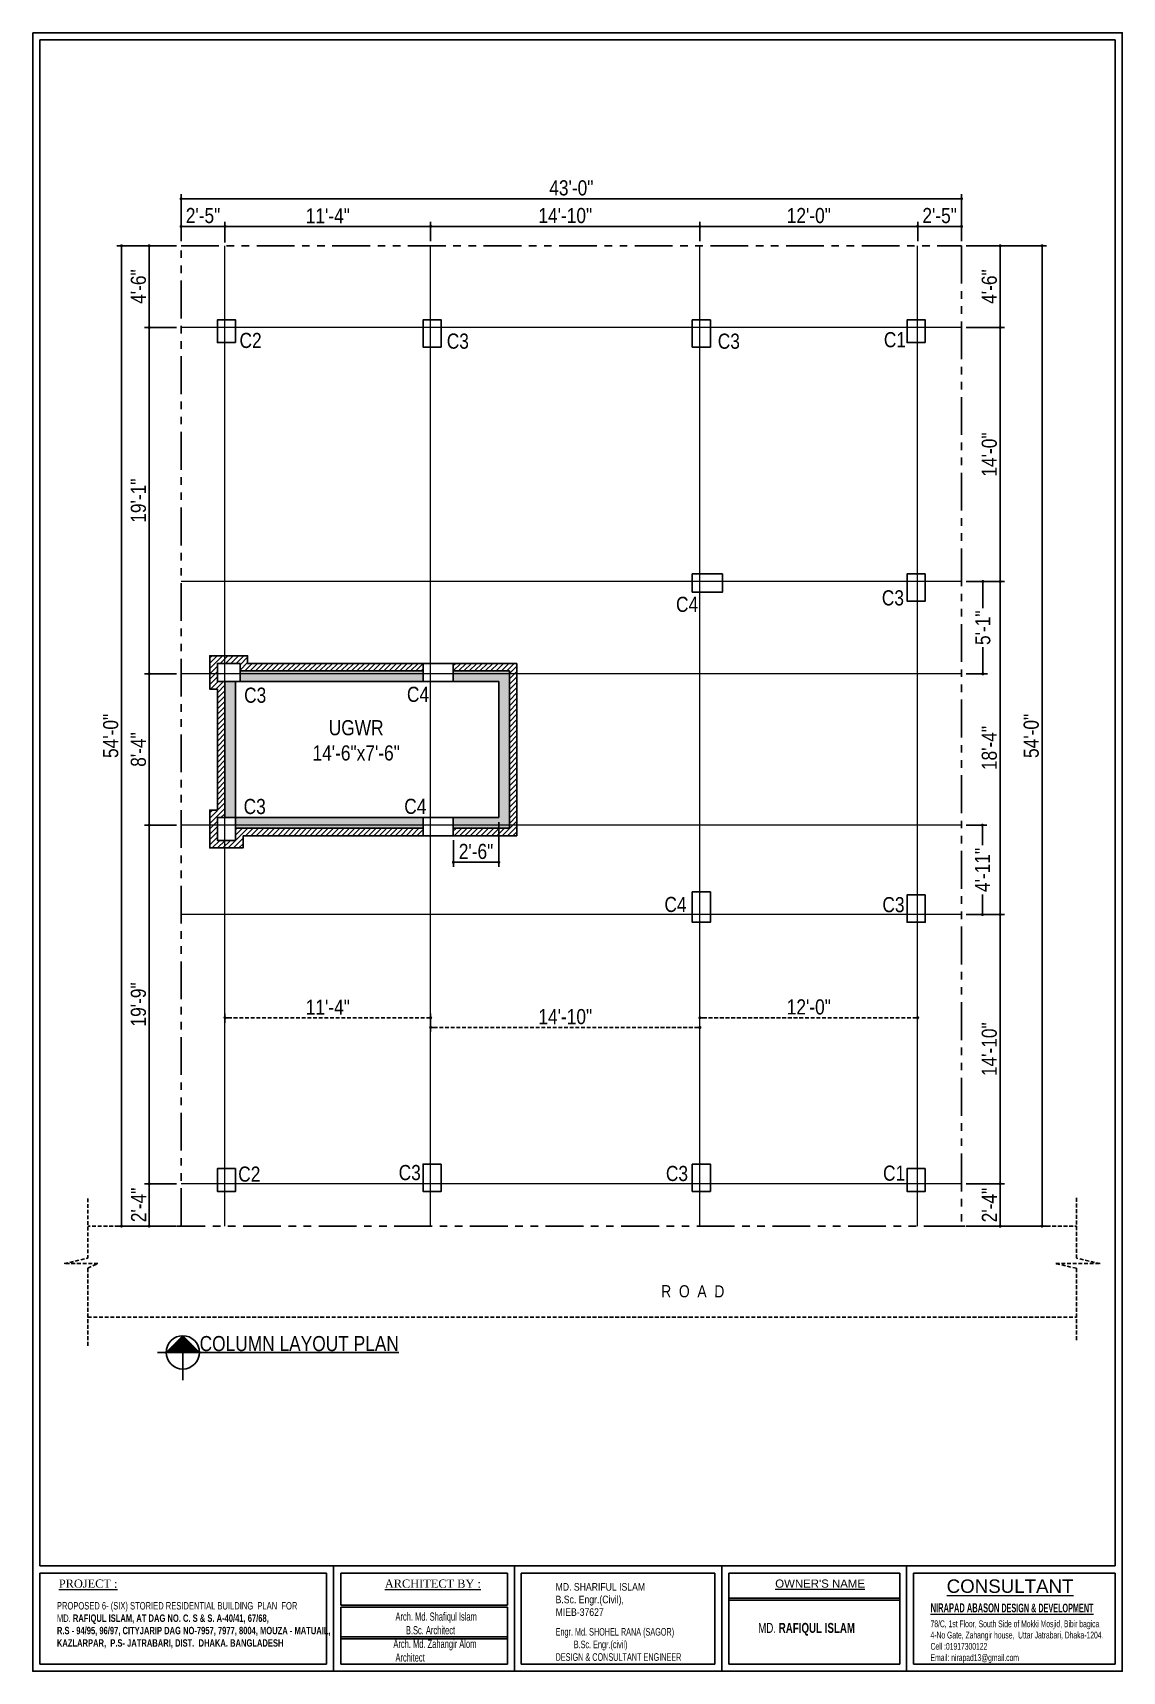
# Model space of a CAD drawing. Header units: inches. Extents: x -159432 to -126829, y -44881 to -40109.
# Drawn here: x -152018 to -151298, y -42730 to -41647 of the extents above; entities that cross this region are included whole.
import ezdxf

# ---------------------------------------------------------------- set-up
doc = ezdxf.new("R2010")
doc.units = ezdxf.units.IN
doc.header["$LTSCALE"] = 10
doc.header["$MEASUREMENT"] = 0
doc.header["$PDMODE"] = 34
for name, pattern in [('HIDDEN', [0.375, 0.25, -0.125]), ('PHANTOMX2', [5, 2.5, -0.5, 0.5, -0.5, 0.5, -0.5]), ('Solid', [0])]:
    doc.linetypes.add(name, pattern=pattern)
doc.layers.get('0').update_dxf_attribs({"color": 140, "lineweight": 25})
doc.layers.get('Defpoints').update_dxf_attribs({"lineweight": 25})
for name, color, linetype, lineweight in [('BOUNDERY', 32, 'PHANTOMX2', 25), ('COLUM', 10, 'Continuous', 25), ('DIM', 6, 'Continuous', 25), ('H', 8, 'Continuous', 15), ('hatch', 141, 'Continuous', 30), ('HATCH-CON', 8, 'Continuous', 30), ('Layer1', 25, 'HIDDEN', 25), ('Layout3', 222, 'HIDDEN', 30), ('line', 134, 'Continuous', 30), ('TEXT', 6, 'Continuous', 25), ('TEXT 02', 7, 'Continuous', 9), ('wall', 7, 'Continuous', 25)]:
    doc.layers.add(name, color=color, linetype=linetype, lineweight=lineweight)
doc.styles.add('222', font='arial.ttf')
doc.styles.add('AR8', font='swisscl.ttf', dxfattribs={"height": 10})
doc.styles.add('AREAL', font='arial.ttf')
doc.styles.add('Arial Narrow', font='ARIALN.TTF', dxfattribs={"height": 8})
doc.styles.add('arn', font='ARIALN.TTF')
doc.styles.add('RT', font='romantic.ttf')
doc.styles.add('style1', font='micross.ttf', dxfattribs={"height": 18})
doc.dimstyles.new('DIM', dxfattribs={"dimtxt": 10, "dimasz": 2, "dimexe": 3, "dimexo": 3, "dimgap": 2, "dimtad": 1, "dimdec": 1, "dimzin": 1, "dimdsep": 46, "dimlunit": 4, "dimtxsty": 'arn', "dimblk": 'DOT', "dimcen": 0.09, "dimclrd": 256, "dimclre": 256, "dimclrt": 256, "dimaunit": 1, "dimadec": 0, "dimazin": 0, "dimtfac": 1, "dimtdec": 1, "dimtix": 1, "dimtmove": 2, "dimatfit": 3, "dimldrblk": 'OPEN30', "dimfxl": 10, "dimtolj": 1, "dimtzin": 0, "dimlwd": -1, "dimlwe": -1, "dimarcsym": 0})

# ---------------------------------------------------------------- blocks, each defined once
blk = doc.blocks.new('_Dot')
at = {"color": 0, "linetype": 'ByBlock', "lineweight": -2}
blk.add_line((-0.5, 0), (-1, 0), dxfattribs=at)
at = {"color": 0, "linetype": 'ByBlock', "const_width": 0.5}
blk.add_lwpolyline([(-0.25, 0, 1), (0.25, 0, 1)], format="xyb", close=True, dxfattribs=at)
blk = doc.blocks.new('*D16')
at = {"layer": 'Defpoints', "color": 0}
for p in [(-151919.8, -41756.7), (-151919.8, -41787.8), (-151403.8, -41787.8)]:
    blk.add_point(p, dxfattribs=at)
at = {"layer": 'DIM'}
for p, q in [((-151919.8, -41784.8), (-151919.8, -41753.7)), ((-151405.8, -41756.7), (-151917.8, -41756.7)), ((-151403.8, -41784.8), (-151403.8, -41753.7))]:
    blk.add_line(p, q, dxfattribs=at)
at = {"layer": 'DIM', "xscale": 2, "yscale": 2, "zscale": 2, "rotation": 180}
blk.add_blockref('_Dot', (-151919.8, -41756.7), dxfattribs=at)
at = {"layer": 'DIM', "xscale": 2, "yscale": 2, "zscale": 2}
blk.add_blockref('_Dot', (-151403.8, -41756.7), dxfattribs=at)
at = {"layer": 'DIM', "insert": (-151661.8, -41749.6), "char_height": 10, "attachment_point": 5, "style": 'arn'}
blk.add_mtext('\\A1;43\'-0"', dxfattribs=at)
blk = doc.blocks.new('_Open30')
at = {"color": 0, "linetype": 'ByBlock', "lineweight": -2}
for p, q in [((-1, 0.27), (0, 0)), ((0, 0), (-1, -0.27)), ((0, 0), (-1, 0))]:
    blk.add_line(p, q, dxfattribs=at)
blk = doc.blocks.new('*D17')
at = {"layer": 'Defpoints', "color": 0}
for p in [(-151919.8, -41787.8), (-151959.2, -42435.8), (-151919.8, -42435.8)]:
    blk.add_point(p, dxfattribs=at)
at = {"layer": 'DIM'}
for p, q in [((-151922.8, -41787.8), (-151962.2, -41787.8)), ((-151959.2, -41789.8), (-151959.2, -42433.8)), ((-151922.8, -42435.8), (-151962.2, -42435.8))]:
    blk.add_line(p, q, dxfattribs=at)
at = {"layer": 'DIM', "xscale": 2, "yscale": 2, "zscale": 2}
for p, rotation in [((-151959.2, -41787.8), 90), ((-151959.2, -42435.8), 270)]:
    blk.add_blockref('_Dot', p, dxfattribs=dict(at, rotation=rotation))
at = {"layer": 'DIM', "insert": (-151966.3, -42111.8), "char_height": 10, "attachment_point": 5, "rotation": 90, "style": 'arn'}
blk.add_mtext('\\A1;54\'-0"', dxfattribs=at)
blk = doc.blocks.new('*D18')
at = {"layer": 'Defpoints', "color": 0}
for p in [(-151890.8, -41775), (-151919.8, -41787.8), (-151890.8, -41788.7)]:
    blk.add_point(p, dxfattribs=at)
at = {"layer": 'DIM'}
for p, q in [((-151919.8, -41784.8), (-151919.8, -41772)), ((-151890.8, -41785.7), (-151890.8, -41772)), ((-151917.8, -41775), (-151892.8, -41775))]:
    blk.add_line(p, q, dxfattribs=at)
at = {"layer": 'DIM', "xscale": 2, "yscale": 2, "zscale": 2, "rotation": 180}
blk.add_blockref('_Dot', (-151919.8, -41775), dxfattribs=at)
at = {"layer": 'DIM', "xscale": 2, "yscale": 2, "zscale": 2}
blk.add_blockref('_Dot', (-151890.8, -41775), dxfattribs=at)
at = {"layer": 'DIM', "insert": (-151905.3, -41767.9), "char_height": 10, "attachment_point": 5, "style": 'arn'}
blk.add_mtext('\\A1;2\'-5"', dxfattribs=at)
blk = doc.blocks.new('*D19')
at = {"layer": 'Defpoints', "color": 0}
for p in [(-151754.8, -41775), (-151890.8, -41788.7), (-151754.8, -41787.8)]:
    blk.add_point(p, dxfattribs=at)
at = {"layer": 'DIM'}
for p, q in [((-151890.8, -41785.7), (-151890.8, -41772)), ((-151754.8, -41784.8), (-151754.8, -41772)), ((-151888.8, -41775), (-151756.8, -41775))]:
    blk.add_line(p, q, dxfattribs=at)
at = {"layer": 'DIM', "xscale": 2, "yscale": 2, "zscale": 2, "rotation": 180}
blk.add_blockref('_Dot', (-151890.8, -41775), dxfattribs=at)
at = {"layer": 'DIM', "xscale": 2, "yscale": 2, "zscale": 2}
blk.add_blockref('_Dot', (-151754.8, -41775), dxfattribs=at)
at = {"layer": 'DIM', "insert": (-151822.8, -41768), "char_height": 10, "attachment_point": 5, "style": 'arn'}
blk.add_mtext('\\A1;11\'-4"', dxfattribs=at)
blk = doc.blocks.new('*D20')
at = {"layer": 'Defpoints', "color": 0}
for p in [(-151576.8, -41775), (-151754.8, -41787.8), (-151576.8, -41787.8)]:
    blk.add_point(p, dxfattribs=at)
at = {"layer": 'DIM'}
for p, q in [((-151754.8, -41784.8), (-151754.8, -41772)), ((-151576.8, -41784.8), (-151576.8, -41772)), ((-151752.8, -41775), (-151578.8, -41775))]:
    blk.add_line(p, q, dxfattribs=at)
at = {"layer": 'DIM', "xscale": 2, "yscale": 2, "zscale": 2, "rotation": 180}
blk.add_blockref('_Dot', (-151754.8, -41775), dxfattribs=at)
at = {"layer": 'DIM', "xscale": 2, "yscale": 2, "zscale": 2}
blk.add_blockref('_Dot', (-151576.8, -41775), dxfattribs=at)
at = {"layer": 'DIM', "insert": (-151665.8, -41767.9), "char_height": 10, "attachment_point": 5, "style": 'arn'}
blk.add_mtext('\\A1;14\'-10"', dxfattribs=at)
blk = doc.blocks.new('*D21')
at = {"layer": 'Defpoints', "color": 0}
for p in [(-151432.8, -41775), (-151576.8, -41787.8), (-151432.8, -41787.8)]:
    blk.add_point(p, dxfattribs=at)
at = {"layer": 'DIM'}
for p, q in [((-151576.8, -41784.8), (-151576.8, -41772)), ((-151432.8, -41784.8), (-151432.8, -41772)), ((-151574.8, -41775), (-151434.8, -41775))]:
    blk.add_line(p, q, dxfattribs=at)
at = {"layer": 'DIM', "xscale": 2, "yscale": 2, "zscale": 2, "rotation": 180}
blk.add_blockref('_Dot', (-151576.8, -41775), dxfattribs=at)
at = {"layer": 'DIM', "xscale": 2, "yscale": 2, "zscale": 2}
blk.add_blockref('_Dot', (-151432.8, -41775), dxfattribs=at)
at = {"layer": 'DIM', "insert": (-151504.8, -41767.9), "char_height": 10, "attachment_point": 5, "style": 'arn'}
blk.add_mtext('\\A1;12\'-0"', dxfattribs=at)
blk = doc.blocks.new('*D22')
at = {"layer": 'Defpoints', "color": 0}
for p in [(-151403.8, -41775), (-151432.8, -41787.8), (-151403.8, -41787.8)]:
    blk.add_point(p, dxfattribs=at)
at = {"layer": 'DIM'}
for p, q in [((-151432.8, -41784.8), (-151432.8, -41772)), ((-151403.8, -41784.8), (-151403.8, -41772)), ((-151430.8, -41775), (-151405.8, -41775))]:
    blk.add_line(p, q, dxfattribs=at)
at = {"layer": 'DIM', "xscale": 2, "yscale": 2, "zscale": 2, "rotation": 180}
blk.add_blockref('_Dot', (-151432.8, -41775), dxfattribs=at)
at = {"layer": 'DIM', "xscale": 2, "yscale": 2, "zscale": 2}
blk.add_blockref('_Dot', (-151403.8, -41775), dxfattribs=at)
at = {"layer": 'DIM', "insert": (-151418.3, -41767.9), "char_height": 10, "attachment_point": 5, "style": 'arn'}
blk.add_mtext('\\A1;2\'-5"', dxfattribs=at)
blk = doc.blocks.new('*D23')
at = {"layer": 'Defpoints', "color": 0}
for p in [(-151919.8, -41787.8), (-151940.9, -41841.8), (-151919.8, -41841.8)]:
    blk.add_point(p, dxfattribs=at)
at = {"layer": 'DIM'}
for p, q in [((-151922.8, -41787.8), (-151943.9, -41787.8)), ((-151940.9, -41789.8), (-151940.9, -41839.8)), ((-151922.8, -41841.8), (-151943.9, -41841.8))]:
    blk.add_line(p, q, dxfattribs=at)
at = {"layer": 'DIM', "xscale": 2, "yscale": 2, "zscale": 2}
for p, rotation in [((-151940.9, -41787.8), 90), ((-151940.9, -41841.8), 270)]:
    blk.add_blockref('_Dot', p, dxfattribs=dict(at, rotation=rotation))
at = {"layer": 'DIM', "insert": (-151948, -41814.8), "char_height": 10, "attachment_point": 5, "rotation": 90, "style": 'arn'}
blk.add_mtext('\\A1;4\'-6"', dxfattribs=at)
blk = doc.blocks.new('*D24')
at = {"layer": 'Defpoints', "color": 0}
for p in [(-151919.8, -41841.8), (-151940.9, -42070.8), (-151919.8, -42070.8)]:
    blk.add_point(p, dxfattribs=at)
at = {"layer": 'DIM'}
for p, q in [((-151922.8, -41841.8), (-151943.9, -41841.8)), ((-151940.9, -41843.8), (-151940.9, -42068.8)), ((-151922.8, -42070.8), (-151943.9, -42070.8))]:
    blk.add_line(p, q, dxfattribs=at)
at = {"layer": 'DIM', "xscale": 2, "yscale": 2, "zscale": 2}
for p, rotation in [((-151940.9, -41841.8), 90), ((-151940.9, -42070.8), 270)]:
    blk.add_blockref('_Dot', p, dxfattribs=dict(at, rotation=rotation))
at = {"layer": 'DIM', "insert": (-151948, -41956.3), "char_height": 10, "attachment_point": 5, "rotation": 90, "style": 'arn'}
blk.add_mtext('\\A1;19\'-1"', dxfattribs=at)
blk = doc.blocks.new('*D25')
at = {"layer": 'Defpoints', "color": 0}
for p in [(-151919.8, -42070.8), (-151940.9, -42170.8), (-151919.8, -42170.8)]:
    blk.add_point(p, dxfattribs=at)
at = {"layer": 'DIM'}
for p, q in [((-151922.8, -42070.8), (-151943.9, -42070.8)), ((-151940.9, -42072.8), (-151940.9, -42168.8)), ((-151922.8, -42170.8), (-151943.9, -42170.8))]:
    blk.add_line(p, q, dxfattribs=at)
at = {"layer": 'DIM', "xscale": 2, "yscale": 2, "zscale": 2}
for p, rotation in [((-151940.9, -42070.8), 90), ((-151940.9, -42170.8), 270)]:
    blk.add_blockref('_Dot', p, dxfattribs=dict(at, rotation=rotation))
at = {"layer": 'DIM', "insert": (-151948, -42120.8), "char_height": 10, "attachment_point": 5, "rotation": 90, "style": 'arn'}
blk.add_mtext('\\A1;8\'-4"', dxfattribs=at)
blk = doc.blocks.new('*D26')
at = {"layer": 'Defpoints', "color": 0}
for p in [(-151919.8, -42170.8), (-151940.9, -42407.8), (-151919.8, -42407.8)]:
    blk.add_point(p, dxfattribs=at)
at = {"layer": 'DIM'}
for p, q in [((-151922.8, -42170.8), (-151943.9, -42170.8)), ((-151940.9, -42172.8), (-151940.9, -42405.8)), ((-151922.8, -42407.8), (-151943.9, -42407.8))]:
    blk.add_line(p, q, dxfattribs=at)
at = {"layer": 'DIM', "xscale": 2, "yscale": 2, "zscale": 2}
for p, rotation in [((-151940.9, -42170.8), 90), ((-151940.9, -42407.8), 270)]:
    blk.add_blockref('_Dot', p, dxfattribs=dict(at, rotation=rotation))
at = {"layer": 'DIM', "insert": (-151948, -42289.3), "char_height": 10, "attachment_point": 5, "rotation": 90, "style": 'arn'}
blk.add_mtext('\\A1;19\'-9"', dxfattribs=at)
blk = doc.blocks.new('*D27')
at = {"layer": 'Defpoints', "color": 0}
for p in [(-151919.8, -42407.8), (-151940.9, -42435.8), (-151919.8, -42435.8)]:
    blk.add_point(p, dxfattribs=at)
at = {"layer": 'DIM'}
for p, q in [((-151922.8, -42407.8), (-151943.9, -42407.8)), ((-151940.9, -42409.8), (-151940.9, -42433.8)), ((-151922.8, -42435.8), (-151943.9, -42435.8))]:
    blk.add_line(p, q, dxfattribs=at)
at = {"layer": 'DIM', "xscale": 2, "yscale": 2, "zscale": 2}
for p, rotation in [((-151940.9, -42407.8), 90), ((-151940.9, -42435.8), 270)]:
    blk.add_blockref('_Dot', p, dxfattribs=dict(at, rotation=rotation))
at = {"layer": 'DIM', "insert": (-151947.9, -42421.8), "char_height": 10, "attachment_point": 5, "rotation": 90, "style": 'arn'}
blk.add_mtext('\\A1;2\'-4"', dxfattribs=at)
blk = doc.blocks.new('*D28')
at = {"layer": 'Defpoints', "color": 0}
for p in [(-151403.8, -41787.8), (-151403.8, -41841.8), (-151378.3, -41841.8)]:
    blk.add_point(p, dxfattribs=at)
at = {"layer": 'DIM'}
for p, q in [((-151400.8, -41787.8), (-151375.3, -41787.8)), ((-151378.3, -41789.8), (-151378.3, -41839.8)), ((-151400.8, -41841.8), (-151375.3, -41841.8))]:
    blk.add_line(p, q, dxfattribs=at)
at = {"layer": 'DIM', "xscale": 2, "yscale": 2, "zscale": 2}
for p, rotation in [((-151378.3, -41787.8), 90), ((-151378.3, -41841.8), 270)]:
    blk.add_blockref('_Dot', p, dxfattribs=dict(at, rotation=rotation))
at = {"layer": 'DIM', "insert": (-151385.4, -41814.8), "char_height": 10, "attachment_point": 5, "rotation": 90, "style": 'arn'}
blk.add_mtext('\\A1;4\'-6"', dxfattribs=at)
blk = doc.blocks.new('*D29')
at = {"layer": 'Defpoints', "color": 0}
for p in [(-151403.8, -41841.8), (-151403.8, -42009.7), (-151378.3, -42009.7)]:
    blk.add_point(p, dxfattribs=at)
at = {"layer": 'DIM'}
for p, q in [((-151400.8, -41841.8), (-151375.3, -41841.8)), ((-151378.3, -41843.8), (-151378.3, -42007.7)), ((-151400.8, -42009.7), (-151375.3, -42009.7))]:
    blk.add_line(p, q, dxfattribs=at)
at = {"layer": 'DIM', "xscale": 2, "yscale": 2, "zscale": 2}
for p, rotation in [((-151378.3, -41841.8), 90), ((-151378.3, -42009.7), 270)]:
    blk.add_blockref('_Dot', p, dxfattribs=dict(at, rotation=rotation))
at = {"layer": 'DIM', "insert": (-151385.4, -41925.8), "char_height": 10, "attachment_point": 5, "rotation": 90, "style": 'arn'}
blk.add_mtext('\\A1;14\'-0"', dxfattribs=at)
blk = doc.blocks.new('*D30')
at = {"layer": 'Defpoints', "color": 0}
for p in [(-151403.8, -42009.7), (-151403.8, -42229.9), (-151378.3, -42229.9)]:
    blk.add_point(p, dxfattribs=at)
at = {"layer": 'DIM'}
for p, q in [((-151400.8, -42009.7), (-151375.3, -42009.7)), ((-151378.3, -42011.7), (-151378.3, -42227.9)), ((-151400.8, -42229.9), (-151375.3, -42229.9))]:
    blk.add_line(p, q, dxfattribs=at)
at = {"layer": 'DIM', "xscale": 2, "yscale": 2, "zscale": 2}
for p, rotation in [((-151378.3, -42009.7), 90), ((-151378.3, -42229.9), 270)]:
    blk.add_blockref('_Dot', p, dxfattribs=dict(at, rotation=rotation))
at = {"layer": 'DIM', "insert": (-151385.4, -42119.8), "char_height": 10, "attachment_point": 5, "rotation": 90, "style": 'arn'}
blk.add_mtext('\\A1;18\'-4"', dxfattribs=at)
blk = doc.blocks.new('*D31')
at = {"layer": 'Defpoints', "color": 0}
for p in [(-151403.8, -42229.9), (-151403.8, -42407.8), (-151378.3, -42407.8)]:
    blk.add_point(p, dxfattribs=at)
at = {"layer": 'DIM'}
for p, q in [((-151400.8, -42229.9), (-151375.3, -42229.9)), ((-151378.3, -42231.9), (-151378.3, -42405.8)), ((-151400.8, -42407.8), (-151375.3, -42407.8))]:
    blk.add_line(p, q, dxfattribs=at)
at = {"layer": 'DIM', "xscale": 2, "yscale": 2, "zscale": 2}
for p, rotation in [((-151378.3, -42229.9), 90), ((-151378.3, -42407.8), 270)]:
    blk.add_blockref('_Dot', p, dxfattribs=dict(at, rotation=rotation))
at = {"layer": 'DIM', "insert": (-151385.4, -42318.9), "char_height": 10, "attachment_point": 5, "rotation": 90, "style": 'arn'}
blk.add_mtext('\\A1;14\'-10"', dxfattribs=at)
blk = doc.blocks.new('*D32')
at = {"layer": 'Defpoints', "color": 0}
for p in [(-151403.8, -42407.8), (-151403.8, -42435.9), (-151378.3, -42435.9)]:
    blk.add_point(p, dxfattribs=at)
at = {"layer": 'DIM'}
for p, q in [((-151400.8, -42407.8), (-151375.3, -42407.8)), ((-151378.3, -42409.8), (-151378.3, -42433.9)), ((-151400.8, -42435.9), (-151375.3, -42435.9))]:
    blk.add_line(p, q, dxfattribs=at)
at = {"layer": 'DIM', "xscale": 2, "yscale": 2, "zscale": 2}
for p, rotation in [((-151378.3, -42407.8), 90), ((-151378.3, -42435.9), 270)]:
    blk.add_blockref('_Dot', p, dxfattribs=dict(at, rotation=rotation))
at = {"layer": 'DIM', "insert": (-151385.4, -42421.9), "char_height": 10, "attachment_point": 5, "rotation": 90, "style": 'arn'}
blk.add_mtext('\\A1;2\'-4"', dxfattribs=at)
blk = doc.blocks.new('*D33')
at = {"layer": 'Defpoints', "color": 0}
for p in [(-151403.8, -41787.8), (-151403.8, -42435.8), (-151350.6, -42435.8)]:
    blk.add_point(p, dxfattribs=at)
at = {"layer": 'DIM'}
for p, q in [((-151400.8, -41787.8), (-151347.6, -41787.8)), ((-151350.6, -41789.8), (-151350.6, -42433.8)), ((-151400.8, -42435.8), (-151347.6, -42435.8))]:
    blk.add_line(p, q, dxfattribs=at)
at = {"layer": 'DIM', "xscale": 2, "yscale": 2, "zscale": 2}
for p, rotation in [((-151350.6, -41787.8), 90), ((-151350.6, -42435.8), 270)]:
    blk.add_blockref('_Dot', p, dxfattribs=dict(at, rotation=rotation))
at = {"layer": 'DIM', "insert": (-151357.7, -42111.8), "char_height": 10, "attachment_point": 5, "rotation": 90, "style": 'arn'}
blk.add_mtext('\\A1;54\'-0"', dxfattribs=at)
blk = doc.blocks.new('*D422')
at = {"layer": 'Defpoints', "color": 0}
for p in [(-151403.8, -42170.8), (-151390, -42170.8), (-151403.8, -42229.9)]:
    blk.add_point(p, dxfattribs=at)
at = {"layer": 'DIM'}
for p, q in [((-151400.8, -42170.8), (-151387, -42170.8)), ((-151390, -42172.8), (-151390, -42184.1)), ((-151390, -42227.9), (-151390, -42216.6)), ((-151400.8, -42229.9), (-151387, -42229.9))]:
    blk.add_line(p, q, dxfattribs=at)
at = {"layer": 'DIM', "xscale": 2, "yscale": 2, "zscale": 2}
for p, rotation in [((-151390, -42170.8), 90), ((-151390, -42229.9), 270)]:
    blk.add_blockref('_Dot', p, dxfattribs=dict(at, rotation=rotation))
at = {"layer": 'DIM', "insert": (-151390, -42200.4), "char_height": 10, "attachment_point": 5, "rotation": 90, "style": 'arn'}
blk.add_mtext('\\A1;4\'-11"', dxfattribs=at)
blk = doc.blocks.new('*D423')
at = {"layer": 'Defpoints', "color": 0}
for p in [(-151403.8, -42009.7), (-151403.8, -42070.8), (-151389.7, -42070.8)]:
    blk.add_point(p, dxfattribs=at)
at = {"layer": 'DIM'}
for p, q in [((-151400.8, -42009.7), (-151386.7, -42009.7)), ((-151389.7, -42011.7), (-151389.7, -42027.4)), ((-151389.7, -42068.8), (-151389.7, -42053.2)), ((-151400.8, -42070.8), (-151386.7, -42070.8))]:
    blk.add_line(p, q, dxfattribs=at)
at = {"layer": 'DIM', "xscale": 2, "yscale": 2, "zscale": 2}
for p, rotation in [((-151389.7, -42009.7), 90), ((-151389.7, -42070.8), 270)]:
    blk.add_blockref('_Dot', p, dxfattribs=dict(at, rotation=rotation))
at = {"layer": 'DIM', "insert": (-151389.7, -42040.3), "char_height": 10, "attachment_point": 5, "rotation": 90, "style": 'arn'}
blk.add_mtext('\\A1;5\'-1"', dxfattribs=at)
blk = doc.blocks.new('*D492')
at = {"layer": 'Defpoints', "color": 0}
for p in [(-151709.8, -42165.8), (-151739.8, -42177.8), (-151709.8, -42195.3)]:
    blk.add_point(p, dxfattribs=at)
at = {"layer": 'DIM'}
for p, q in [((-151709.8, -42168.8), (-151709.8, -42198.3)), ((-151739.8, -42180.8), (-151739.8, -42198.3)), ((-151737.8, -42195.3), (-151711.8, -42195.3))]:
    blk.add_line(p, q, dxfattribs=at)
at = {"layer": 'DIM', "xscale": 2, "yscale": 2, "zscale": 2, "rotation": 180}
blk.add_blockref('_Dot', (-151739.8, -42195.3), dxfattribs=at)
at = {"layer": 'DIM', "xscale": 2, "yscale": 2, "zscale": 2}
blk.add_blockref('_Dot', (-151709.8, -42195.3), dxfattribs=at)
at = {"layer": 'DIM', "insert": (-151724.8, -42188.2), "char_height": 10, "attachment_point": 5, "style": 'arn'}
blk.add_mtext('\\A1;2\'-6"', dxfattribs=at)
blk = doc.blocks.new('*D494')
at = {"layer": 'Defpoints', "color": 0}
for p in [(-151754.8, -42298.1), (-151890.8, -42304.5), (-151754.8, -42304.5)]:
    blk.add_point(p, dxfattribs=at)
at = {"layer": 'Layout3'}
for p, q in [((-151890.8, -42301.5), (-151890.8, -42295.1)), ((-151888.8, -42298.1), (-151756.8, -42298.1)), ((-151754.8, -42301.5), (-151754.8, -42295.1))]:
    blk.add_line(p, q, dxfattribs=at)
at = {"layer": 'Layout3', "xscale": 2, "yscale": 2, "zscale": 2, "rotation": 180}
blk.add_blockref('_Dot', (-151890.8, -42298.1), dxfattribs=at)
at = {"layer": 'Layout3', "xscale": 2, "yscale": 2, "zscale": 2}
blk.add_blockref('_Dot', (-151754.8, -42298.1), dxfattribs=at)
at = {"layer": 'Layout3', "insert": (-151822.8, -42291.1), "char_height": 10, "attachment_point": 5, "style": 'arn'}
blk.add_mtext('\\A1;11\'-4"', dxfattribs=at)
blk = doc.blocks.new('*D495')
at = {"layer": 'Defpoints', "color": 0}
for p in [(-151754.8, -42298.1), (-151576.8, -42304.5), (-151576.8, -42304.5)]:
    blk.add_point(p, dxfattribs=at)
at = {"layer": 'Layout3'}
for p, q in [((-151754.8, -42301.1), (-151754.8, -42307.5)), ((-151752.8, -42304.5), (-151578.8, -42304.5))]:
    blk.add_line(p, q, dxfattribs=at)
at = {"layer": 'Layout3', "xscale": 2, "yscale": 2, "zscale": 2, "rotation": 180}
blk.add_blockref('_Dot', (-151754.8, -42304.5), dxfattribs=at)
at = {"layer": 'Layout3', "xscale": 2, "yscale": 2, "zscale": 2}
blk.add_blockref('_Dot', (-151576.8, -42304.5), dxfattribs=at)
at = {"layer": 'Layout3', "insert": (-151665.8, -42297.4), "char_height": 10, "attachment_point": 5, "style": 'arn'}
blk.add_mtext('\\A1;14\'-10"', dxfattribs=at)
blk = doc.blocks.new('*D496')
at = {"layer": 'Defpoints', "color": 0}
for p in [(-151576.8, -42298.1), (-151432.8, -42298.1), (-151432.8, -42298.1)]:
    blk.add_point(p, dxfattribs=at)
at = {"layer": 'Layout3'}
blk.add_line((-151574.8, -42298.1), (-151434.8, -42298.1), dxfattribs=at)
at = {"layer": 'Layout3', "xscale": 2, "yscale": 2, "zscale": 2, "rotation": 180}
blk.add_blockref('_Dot', (-151576.8, -42298.1), dxfattribs=at)
at = {"layer": 'Layout3', "xscale": 2, "yscale": 2, "zscale": 2}
blk.add_blockref('_Dot', (-151432.8, -42298.1), dxfattribs=at)
at = {"layer": 'Layout3', "insert": (-151504.8, -42291), "char_height": 10, "attachment_point": 5, "style": 'arn'}
blk.add_mtext('\\A1;12\'-0"', dxfattribs=at)

msp = doc.modelspace()

# ---------------------------------------------------------------- hatches: boundary and pattern name
at = {"layer": 'H'}
h = msp.add_hatch(dxfattribs=at)
h.set_pattern_fill('ANSI31', color=256, scale=20, style=0)
h.set_pattern_definition([(45, (-7274.7615, -116.5162), (-1.767766953, 1.767766953), [])])
h.paths.add_polyline_path([(-151759.82573, -42063.82783), (-151875.82573, -42063.82783), (-151875.82573, -42058.82783), (-151900.82573, -42058.82783), (-151900.82573, -42080.82783), (-151895.82573, -42080.82783), (-151895.82573, -42160.82783), (-151900.82573, -42160.82783), (-151900.82573, -42185.82783), (-151878.82573, -42185.82783), (-151878.82573, -42177.82783), (-151759.82573, -42177.82783), (-151759.82573, -42172.82783), (-151883.82573, -42172.82783), (-151883.82573, -42180.82783), (-151895.82573, -42180.82783), (-151895.82573, -42165.82783), (-151890.82573, -42165.82783), (-151890.82573, -42075.82783), (-151895.82573, -42075.82783), (-151895.82573, -42063.82783), (-151880.82573, -42063.82783), (-151880.82573, -42068.82783), (-151759.82573, -42068.82783)])
h.paths.add_polyline_path([(-151697.76352, -42063.82783), (-151739.82573, -42063.82783), (-151739.82573, -42068.82783), (-151702.76352, -42068.82783), (-151702.76352, -42172.82783), (-151739.82573, -42172.82783), (-151739.82573, -42177.82783), (-151697.76352, -42177.82783)])
at = {"layer": 'HATCH-CON'}
h = msp.add_hatch(dxfattribs=at)
h.set_pattern_fill('AR-CONC', color=256, scale=0.5, angle=720, style=0)
h.set_pattern_definition([(50, (-7274.7615, -116.5162), (3.586300913, -0.313760675), [0.375, -4.125]), (355, (-7274.7615, -116.5162), (-0.69375667, 3.76096067), [0.3, -3.3]), (100.4514, (-7274.4626, -116.5424), (2.89254691, 3.44719771), [0.31870095, -3.50571056]), (46.1842, (-7274.7615, -115.5162), (5.33620524, -0.82759507), [0.5625, -6.1875]), (96.6356, (-7274.317, -115.585), (4.67331353, 4.87058935), [0.47805144, -5.258565]), (351.1842, (-7274.7615, -115.516), (4.67330973, 4.870593), [0.45, -4.95]), (21, (-7274.2615, -115.7662), (2.98453526, -2.013094453), [0.375, -4.125]), (326, (-7274.2615, -115.7662), (1.21657666, 3.625750225), [0.3, -3.3]), (71.4514, (-7274.0128, -115.934), (4.20111314, 1.61265248), [0.31870095, -3.50571056]), (37.5, (-7274.7615, -116.5162), (0.060799277, 1.664469269), [0, -3.26, 0, -3.35, 0, -3.3125]), (7.5, (-7274.7615, -116.5162), (1.315347687, 1.97205856), [0, -1.91, 0, -3.185, 0, -1.2625]), (327.5, (-7275.8765, -116.5162), (2.669112181, -0.112774359), [0, -1.25, 0, -3.9, 0, -5.175]), (317.5, (-7276.3765, -116.5162), (2.915930847, 0.50052491), [0, -1.625, 0, -2.59, 0, -3.675])])
h.paths.add_polyline_path([(-151702.76352, -42068.82783), (-151739.82573, -42068.82783), (-151739.82573, -42075.82783), (-151709.76352, -42075.82783), (-151709.76352, -42165.82783), (-151739.82573, -42165.82783), (-151739.82573, -42172.82783), (-151702.76352, -42172.82783)])
h.paths.add_polyline_path([(-151883.82573, -42165.82783), (-151883.82573, -42172.82783), (-151759.82573, -42172.82783), (-151759.82573, -42165.82783)])
h.paths.add_polyline_path([(-151883.82573, -42075.82783), (-151890.82573, -42075.82783), (-151890.82573, -42165.82783), (-151883.82573, -42165.82783)])
h.paths.add_polyline_path([(-151759.82573, -42075.82783), (-151759.82573, -42068.82783), (-151880.82573, -42068.82783), (-151880.82573, -42075.82783)])
at = {"layer": 'TEXT', "ltscale": 10}
h = msp.add_hatch(dxfattribs=at)
h.set_pattern_fill('ANSI31', color=256, scale=4.330564, angle=225, style=0)
h.set_pattern_definition([(270, (-161812.0309, -42519.12203), (0.541320458, -6e-16), [])])
h.paths.add_polyline_path([(-151918.66379, -42508.25973), (-151929.6727, -42519.26864), (-151907.65488, -42519.26864)])
h.paths.add_polyline_path([(-151923.08116, -42519.35354), (-151914.18768, -42519.35354), (-151914.18768, -42510.846), (-151923.08116, -42510.846)], flags=9)

# ---------------------------------------------------------------- linework, layer by layer
at = {"layer": 'BOUNDERY'}
msp.add_lwpolyline([(-151919.82573, -41787.82783), (-151403.82573, -41787.82783), (-151403.82573, -42435.82783), (-151919.82573, -42435.82783)], close=True, dxfattribs=at)
at = {"layer": 'COLUM'}
for points in [[(-151883.82573, -41851.82783), (-151883.82573, -41836.82783), (-151895.82573, -41836.82783), (-151895.82573, -41851.82783), (-151883.82573, -41851.82783)], [(-151747.82573, -41854.82783), (-151747.82573, -41836.82783), (-151759.82573, -41836.82783), (-151759.82573, -41854.82783), (-151747.82573, -41854.82783)], [(-151569.82232, -41854.82783), (-151569.82232, -41836.82783), (-151581.82232, -41836.82783), (-151581.82232, -41854.82783), (-151569.82232, -41854.82783)], [(-151427.82573, -41851.82783), (-151427.82573, -41836.82783), (-151439.82573, -41836.82783), (-151439.82573, -41851.82783), (-151427.82573, -41851.82783)], [(-151561.82573, -42004.71524), (-151561.82573, -42016.71524), (-151581.82573, -42016.71524), (-151581.82573, -42004.71524), (-151561.82573, -42004.71524)], [(-151427.82573, -42004.71524), (-151427.82573, -42022.71524), (-151439.82573, -42022.71524), (-151439.82573, -42004.71524), (-151427.82573, -42004.71524)], [(-151880.82573, -42063.82783), (-151880.82573, -42075.82783), (-151895.82573, -42075.82783), (-151895.82573, -42063.82783), (-151880.82573, -42063.82783)], [(-151739.82573, -42075.82783), (-151739.82573, -42063.82783), (-151759.82573, -42063.82783), (-151759.82573, -42075.82783), (-151739.82573, -42075.82783)], [(-151883.82573, -42165.82783), (-151883.82573, -42180.82783), (-151895.82573, -42180.82783), (-151895.82573, -42165.82783), (-151883.82573, -42165.82783)], [(-151739.82573, -42165.82783), (-151739.82573, -42177.82783), (-151759.82573, -42177.82783), (-151759.82573, -42165.82783), (-151739.82573, -42165.82783)], [(-151581.82573, -42214.94042), (-151569.82573, -42214.94042), (-151569.82573, -42234.94042), (-151581.82573, -42234.94042), (-151581.82573, -42214.94042)], [(-151427.82573, -42216.94042), (-151427.82573, -42234.94042), (-151439.82573, -42234.94042), (-151439.82573, -42216.94042), (-151427.82573, -42216.94042)], [(-151883.82573, -42397.82783), (-151883.82573, -42412.82783), (-151895.82573, -42412.82783), (-151895.82573, -42397.82783), (-151883.82573, -42397.82783)], [(-151747.82573, -42394.82783), (-151747.82573, -42412.82783), (-151759.82573, -42412.82783), (-151759.82573, -42394.82783), (-151747.82573, -42394.82783)], [(-151581.82573, -42394.82783), (-151569.82573, -42394.82783), (-151569.82573, -42412.82783), (-151581.82573, -42412.82783), (-151581.82573, -42394.82783)], [(-151427.82573, -42397.82784), (-151427.82573, -42412.82784), (-151439.82573, -42412.82784), (-151439.82573, -42397.82784), (-151427.82573, -42397.82784)]]:
    msp.add_lwpolyline(points, dxfattribs=at)
at = {"layer": 'H'}
for p, q in [((-151890.82573, -42435.82783), (-151890.82573, -41787.82783)), ((-151754.82573, -42435.82783), (-151754.82573, -41787.82783)), ((-151576.82573, -42435.82783), (-151576.82573, -41787.82783)), ((-151432.82573, -42435.82783), (-151432.82573, -41787.82783)), ((-151403.82573, -41841.82783), (-151919.82573, -41841.82783)), ((-151403.82573, -42009.71524), (-151919.82573, -42009.71524)), ((-151403.82573, -42070.82783), (-151919.82573, -42070.82783)), ((-151403.82573, -42170.82783), (-151919.82573, -42170.82783)), ((-151403.82573, -42229.94042), (-151919.82573, -42229.94042)), ((-151403.82573, -42407.82783), (-151919.82573, -42407.82783))]:
    msp.add_line(p, q, dxfattribs=at)
at = {"layer": 'Layer1'}
for p, q in [((-151981.50014, -42417.53065), (-151981.50014, -42457.00581)), ((-151327.79909, -42417.17094), (-151327.79909, -42457.00581)), ((-151919.82573, -42435.82783), (-151981.50014, -42435.92479)), ((-151403.82573, -42435.90357), (-151327.79909, -42435.90357)), ((-151981.50014, -42463.66257), (-151981.50014, -42515.05785)), ((-151327.79909, -42463.66257), (-151327.79909, -42511.83367)), ((-151981.50014, -42495.90357), (-151327.79909, -42495.90357))]:
    msp.add_line(p, q, dxfattribs=at)
for points in [[(-151981.50014, -42463.66257), (-151974.88446, -42460.615), (-151997.08608, -42460.615), (-151981.50014, -42457.00581)], [(-151327.79909, -42463.66257), (-151341.46649, -42460.615), (-151312.21315, -42460.615), (-151327.79909, -42457.00581)]]:
    msp.add_lwpolyline(points, dxfattribs=at)
at = {"layer": 'line'}
for p, q in [((-152013.14638, -42660.37008), (-151302.28907, -42660.37008)), ((-152013.14638, -42665.26765), (-151823.73665, -42665.26765)), ((-151823.73665, -42725.30126), (-151823.73665, -42665.26765)), ((-151819.00125, -42730.03665), (-151819.00125, -42660.37008)), ((-151814.26586, -42686.29862), (-151814.26586, -42665.26765)), ((-151814.26586, -42665.26765), (-151703.98902, -42665.26765)), ((-151788.94966, -42665.26765), (-151703.98902, -42665.26765)), ((-151703.98902, -42686.29862), (-151703.98902, -42665.26765)), ((-151699.40364, -42730.03665), (-151699.40364, -42660.37008)), ((-151694.94777, -42698.70987), (-151694.94777, -42665.26765)), ((-151694.94777, -42665.26765), (-151566.98294, -42665.26765)), ((-151566.98294, -42700.06284), (-151566.98294, -42665.26765)), ((-151562.33315, -42730.03665), (-151562.33315, -42660.37008)), ((-151557.68336, -42698.70987), (-151557.68336, -42665.26765)), ((-151557.68336, -42665.26765), (-151444.51468, -42665.26765)), ((-151444.51468, -42725.30126), (-151444.51468, -42665.26765)), ((-151440.12321, -42730.03665), (-151440.12321, -42660.37008)), ((-151435.47342, -42665.26765), (-151302.28907, -42665.26765)), ((-151435.47342, -42725.30126), (-151435.47342, -42665.26765)), ((-151557.68336, -42681.73553), (-151444.51468, -42681.73553)), ((-151814.26586, -42686.29862), (-151703.98902, -42686.29862)), ((-151814.26586, -42725.30126), (-151814.26586, -42687.65159)), ((-151814.26586, -42687.65159), (-151703.98902, -42687.65159)), ((-151703.98902, -42725.30126), (-151703.98902, -42687.65159)), ((-151557.68336, -42683.0885), (-151444.51468, -42683.0885)), ((-151694.94777, -42725.30126), (-151694.94777, -42698.70987)), ((-151557.68336, -42725.30126), (-151557.68336, -42698.70987)), ((-151813.96765, -42707.25005), (-151703.98902, -42707.25005)), ((-151813.96765, -42708.60302), (-151703.98902, -42708.60302))]:
    msp.add_line(p, q, dxfattribs=at)
msp.add_lwpolyline([(-152017.88177, -41647.01408), (-152017.88177, -42730.03665), (-151297.55367, -42730.03665), (-151297.55367, -41647.01408)], close=True, dxfattribs=at)
for points in [[(-151302.28907, -42660.37008), (-151302.28907, -41651.74948), (-152013.14638, -41651.74948), (-152013.14638, -42660.37008)], [(-152013.14638, -42665.26765), (-152013.14638, -42725.30126), (-151823.73665, -42725.30126)], [(-151435.47342, -42725.30126), (-151302.28907, -42725.30126), (-151302.28907, -42665.26765)], [(-151694.94777, -42725.30126), (-151566.98294, -42725.30126), (-151566.98294, -42700.06284)], [(-151814.26586, -42725.30126), (-151703.98902, -42725.30126)], [(-151557.68336, -42725.30126), (-151444.51468, -42725.30126)]]:
    msp.add_lwpolyline(points, dxfattribs=at)
at = {"layer": 'TEXT', "ltscale": 10}
for p, q in [((-151918.66379, -42508.25973), (-151929.6727, -42519.26864)), ((-151918.66379, -42508.25973), (-151907.65488, -42519.26864)), ((-151935.40523, -42519.26864), (-151905.04276, -42519.26864)), ((-151918.66379, -42519.26864), (-151918.66379, -42537.68312)), ((-151775.8705, -42519.26864), (-151905.48959, -42519.26864))]:
    msp.add_line(p, q, dxfattribs=at)
msp.add_ellipse((-151918.66379, -42519.26864), major_axis=(-7.78448, -7.78448), ratio=1, start_param=4.7123889804, end_param=10.9955742875, dxfattribs=at)
at = {"layer": 'wall', "linetype": 'Solid', "ltscale": 10}
msp.add_line((-151883.82573, -42063.82783), (-151890.82573, -42063.82783), dxfattribs=at)
at = {"layer": 'wall'}
for p, q in [((-151759.82573, -42063.82783), (-151875.82573, -42063.82783)), ((-151739.82573, -42063.82783), (-151697.76352, -42063.82783)), ((-151697.76352, -42177.82783), (-151697.76352, -42063.82783)), ((-151759.82573, -42068.82783), (-151880.82573, -42068.82783)), ((-151739.82573, -42068.82783), (-151702.76352, -42068.82783)), ((-151702.76352, -42172.82783), (-151702.76352, -42068.82783)), ((-151895.82573, -42160.82783), (-151895.82573, -42080.82783)), ((-151890.82573, -42165.82783), (-151890.82573, -42075.82783)), ((-151759.82573, -42075.82783), (-151883.82573, -42075.82783)), ((-151883.82573, -42165.82783), (-151883.82573, -42075.82783)), ((-151739.82573, -42075.82783), (-151709.76352, -42075.82783)), ((-151709.76352, -42165.82783), (-151709.76352, -42075.82783)), ((-151883.82573, -42165.82783), (-151759.82573, -42165.82783)), ((-151883.82573, -42172.82783), (-151759.82573, -42172.82783)), ((-151709.76352, -42165.82783), (-151739.82573, -42165.82783)), ((-151702.76352, -42172.82783), (-151739.82573, -42172.82783)), ((-151878.82573, -42177.82783), (-151759.82573, -42177.82783)), ((-151697.76352, -42177.82783), (-151739.82573, -42177.82783))]:
    msp.add_line(p, q, dxfattribs=at)
for points in [[(-151895.82573, -42080.82783), (-151900.82573, -42080.82783), (-151900.82573, -42058.82783), (-151875.82573, -42058.82783), (-151875.82573, -42063.82783)], [(-151878.82573, -42177.82783), (-151878.82573, -42185.82783), (-151900.82573, -42185.82783), (-151900.82573, -42160.82783), (-151895.82573, -42160.82783)]]:
    msp.add_lwpolyline(points, dxfattribs=at)

# ---------------------------------------------------------------- texts
at = {"layer": 'hatch', "color": 7, "style": 'Arial Narrow'}
for s, p in [('C2', (-151881.19372, -41855.37497)), ('C3', (-151744.14873, -41855.83285)), ('C3', (-151564.97778, -41855.88098)), ('C1', (-151455.17507, -41854.9124)), ('C4', (-151592.59506, -42029.81557)), ('C3', (-151456.51055, -42025.52403)), ('C3', (-151878.13903, -42089.86059)), ('C4', (-151770.4885, -42089.29766)), ('C3', (-151878.4578, -42163.44014)), ('C4', (-151772.2615, -42163.33433)), ('C4', (-151600.24107, -42228.18676)), ('C3', (-151456.1291, -42228.33554)), ('C2', (-151882.02845, -42406.43206)), ('C3', (-151775.96546, -42405.40496)), ('C3', (-151599.27292, -42406.01119)), ('C1', (-151455.70926, -42405.81413))]:
    msp.add_text(s, height=10, dxfattribs=at).set_placement(p)
at = {"layer": 'TEXT', "ltscale": 10, "style": 'RT'}
msp.add_text('N', height=7.08962, rotation=180, dxfattribs=at).set_placement((-151915.01488, -42511.8875))
at = {"layer": 'TEXT', "insert": (-151804.06203, -42101.37681), "char_height": 10, "width": 57.2964529, "attachment_point": 2, "style": 'arn'}
msp.add_mtext('\\A1;UGWR\\P14\'-6"x7\'-6"', dxfattribs=at)
at = {"layer": 'TEXT', "ltscale": 10, "insert": (-151581.50248, -42483.01444), "char_height": 8, "width": 198.8958254, "attachment_point": 8, "rotation": 359.81543686, "style": 'arn'}
msp.add_mtext('\\A1;R^I^IO^I^IA^I^ID', dxfattribs=at)
at = {"layer": 'TEXT', "ltscale": 10, "insert": (-151841.68377, -42518.60078), "char_height": 10, "width": 206.0694488, "attachment_point": 8, "style": 'arn'}
msp.add_mtext('COLUMN LAYOUT PLAN ', dxfattribs=at)
at = {"layer": 'TEXT 02', "attachment_point": 1}
for s, insert, char_height, width, style in [('{\\fTimes New Roman|b0|i0|c0|p18;\\LPROJECT :}', (-152000.65568, -42669.42572), 5.407594, 39.0515822, '222'), ('{\\fTimes New Roman|b0|i0|c0|p18;\\LARCHITECT BY :}', (-151785.12246, -42669.42572), 5.407594, 64.2842276, '222'), ("{\\fSwis721 Lt BT|b0|i0|c0|p34;\\L\\C0;OWNER'S NAME}", (-151526.98687, -42669.40667), 5.407594, 57.7213704, '222'), ('\\pt1.387;{\\fArial|b0|i0|c0|p34;\\L\\C7;CONSULTANT}', (-151413.6364, -42669.37323), 8.8572798, 58.7071147, 'AR8'), ('{\\fArial Narrow|b0|i0|c0|p34;MD. SHARIFUL ISLAM\\PB.Sc. Engr.(Civil),\\PMIEB-37627}', (-151672.20033, -42671.77557), 5, 109.9404186, '222'), ('\\pt6.13;{\\fArial|b0|i0|c161|p34;\\W0.7;PROPOSED 6- (SIX) STORIED RESIDENTIAL BUILDING  PLAN  FOR \\fArial|b0|i0|c0|p34;\\P\\fArial|b0|i0|c161|p34;MD.\\fArial|b1|i0|c0|p34; RAFIQUL ISLAM, AT DAG NO. C. S & S. A-40/41, 67/68,\\PR.S - 94/95, 96/97, CITYJARIP DAG NO-7957, 7977, 8004, MOUZA - MATUAIL, \\PKAZLARPAR,  P.S- JATRABARI, DIST.  DHAKA. BANGLADESH}', (-152001.91602, -42684.30702), 4.91599457, 173.6417809, 'AREAL'), ('{\\fArial Narrow|b0|i0|c0|p34;\\W0.7;\\P Arch. Md. Shafiqul Islam\\P      B.Sc. Architect\\PArch. Md. Zahangir Alom\\P Architect}', (-151779.45121, -42682.19031), 5.407594, 89.2617543, '222'), ('{\\fArial Narrow|b0|i0|c0|p34;\\W0.7;Engr. Md. SHOHEL RANA (SAGOR)\\P         B.Sc. Engr.(civil)  \\PDESIGN & CONSULTANT ENGINEER  }', (-151672.20033, -42701.4784), 5, 109.9404186, '222'), ('{\\fArial|b0|i0|c161|p34;\\W0.7;MD.\\fArial|b1|i0|c0|p34; RAFIQUL ISLAM}', (-151538.25106, -42698.09969), 6.5846805, 93.6388127, 'AREAL')]:
    msp.add_mtext(s, dxfattribs=dict(at, insert=insert, char_height=char_height, width=width, style=style))
at = {"layer": 'TEXT 02', "color": 1, "insert": (-151424.23943, -42685.14933), "char_height": 6.43786091, "width": 163.8998839, "attachment_point": 1, "style": 'AR8'}
msp.add_mtext('\\pt1.04;{\\fArial Narrow|b1|i0|c0|p34;\\H0.9231x;\\W0.7;\\LNIRAPAD ABASON\\fArial Narrow|b0|i0|c0|p34;\\H0.965x; \\fArial Narrow|b1|i0|c0|p34;DESIGN & DEVELOPMENT}', dxfattribs=at)
at = {"layer": 'TEXT 02', "color": 3, "insert": (-151424.29441, -42696.4627), "char_height": 4.4648027, "width": 123.1239221, "attachment_point": 1, "style": 'style1'}
msp.add_mtext('{\\fArial Narrow|b0|i0|c0|p34;\\W0.7;78/C, 1st Floor, South Side of Mokki Mosjid, Bibir bagica\\P4-No Gate, Zahangir house,  Uttar Jatrabari, Dhaka-1204. \\PCell :01917300122 \\PEmail: nirapad13@gmail.com}', dxfattribs=at)

# ---------------------------------------------------------------- dimensions: what is measured, and where the dimension line sits
at = {"layer": 'DIM'}
for base, p1, p2, picture, middle in [((-151919.82573, -41756.67052), (-151403.82573, -41787.82783), (-151919.82573, -41787.82783), '*D16', (-151661.82573, -41749.56479)), ((-151890.82573, -41774.97379), (-151919.82573, -41787.82783), (-151890.82573, -41788.72607), '*D18', (-151905.32573, -41767.86806)), ((-151576.82573, -41774.97379), (-151754.82573, -41787.82783), (-151576.82573, -41787.82783), '*D20', (-151665.82573, -41767.86806)), ((-151432.82573, -41774.97379), (-151576.82573, -41787.82783), (-151432.82573, -41787.82783), '*D21', (-151504.82573, -41767.86806)), ((-151403.82573, -41774.97379), (-151432.82573, -41787.82783), (-151403.82573, -41787.82783), '*D22', (-151418.32573, -41767.86806)), ((-151754.82573, -41774.97379), (-151890.82573, -41788.72607), (-151754.82573, -41787.82783), '*D19', (-151822.82573, -41767.95333)), ((-151709.76352, -42195.3332), (-151739.82573, -42177.82783), (-151709.76352, -42165.82783), '*D492', (-151724.79463, -42188.22747))]:
    dim = msp.add_linear_dim(base=base, p1=p1, p2=p2, dimstyle='DIM', dxfattribs=at)
    dim.commit()
    dim.dimension.update_dxf_attribs({"geometry": picture, "text_midpoint": middle})
for base, p1, p2, picture, middle in [((-151959.18124, -42435.82783), (-151919.82573, -41787.82783), (-151919.82573, -42435.82783), '*D17', (-151966.28697, -42111.82783)), ((-151940.92409, -41841.82783), (-151919.82573, -41787.82783), (-151919.82573, -41841.82783), '*D23', (-151948.02982, -41814.82783)), ((-151378.34158, -41841.82783), (-151403.82573, -41787.82783), (-151403.82573, -41841.82783), '*D28', (-151385.44731, -41814.82783)), ((-151350.56131, -42435.82783), (-151403.82573, -41787.82783), (-151403.82573, -42435.82783), '*D33', (-151357.66704, -42111.82783)), ((-151940.92409, -42070.82783), (-151919.82573, -41841.82783), (-151919.82573, -42070.82783), '*D24', (-151948.02982, -41956.32783)), ((-151378.34158, -42009.71524), (-151403.82573, -41841.82783), (-151403.82573, -42009.71524), '*D29', (-151385.44731, -41925.77154)), ((-151378.34158, -42229.94042), (-151403.82573, -42009.71524), (-151403.82573, -42229.94042), '*D30', (-151385.44731, -42119.82783)), ((-151940.92409, -42170.82783), (-151919.82573, -42070.82783), (-151919.82573, -42170.82783), '*D25', (-151948.02982, -42120.82783)), ((-151940.92409, -42407.82783), (-151919.82573, -42170.82783), (-151919.82573, -42407.82783), '*D26', (-151948.02982, -42289.32783)), ((-151378.34158, -42407.82783), (-151403.82573, -42229.94042), (-151403.82573, -42407.82783), '*D31', (-151385.44731, -42318.88412)), ((-151940.92409, -42435.82783), (-151919.82573, -42407.82783), (-151919.82573, -42435.82783), '*D27', (-151947.94455, -42421.82783)), ((-151378.34158, -42435.90357), (-151403.82573, -42407.82783), (-151403.82573, -42435.90357), '*D32', (-151385.36204, -42421.8657))]:
    dim = msp.add_linear_dim(base=base, p1=p1, p2=p2, angle=90, dimstyle='DIM', dxfattribs=at)
    dim.commit()
    dim.dimension.update_dxf_attribs({"geometry": picture, "text_midpoint": middle})
for base, p1, p2, picture, middle in [((-151389.6623, -42070.82783), (-151403.82573, -42009.71524), (-151403.82573, -42070.82783), '*D423', (-151389.6623, -42040.27154)), ((-151389.97904, -42170.82783), (-151403.82573, -42229.94042), (-151403.82573, -42170.82783), '*D422', (-151389.97904, -42200.38412))]:
    dim = msp.add_linear_dim(base=base, p1=p1, p2=p2, angle=90, dimstyle='DIM', dxfattribs=at)
    dim.commit()
    dim.dimension.update_dxf_attribs({"geometry": picture, "text_midpoint": middle, "dimtype": 160})
at = {"layer": 'Layout3'}
for base, p1, p2, picture, middle in [((-151754.82573, -42298.09955), (-151890.82573, -42304.5337), (-151754.82573, -42304.5337), '*D494', (-151822.82573, -42291.07909)), ((-151576.82573, -42304.5337), (-151754.82573, -42298.09955), (-151576.82573, -42304.5337), '*D495', (-151665.82573, -42297.42797)), ((-151432.82573, -42298.09955), (-151576.82573, -42298.09955), (-151432.82573, -42298.09955), '*D496', (-151504.82573, -42290.99382))]:
    dim = msp.add_linear_dim(base=base, p1=p1, p2=p2, dimstyle='DIM', dxfattribs=at)
    dim.commit()
    dim.dimension.update_dxf_attribs({"geometry": picture, "text_midpoint": middle})

doc.saveas('drawing.dxf')
